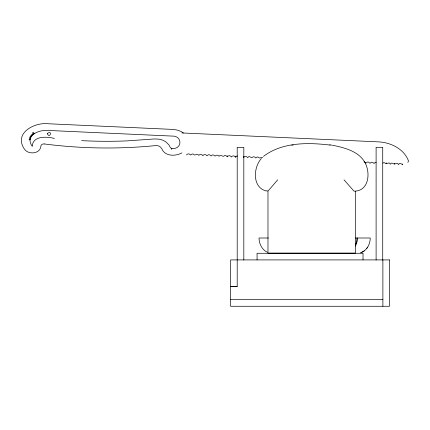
<?xml version="1.0" encoding="UTF-8"?>
<svg xmlns="http://www.w3.org/2000/svg" width="430" height="430" viewBox="0 0 430 430"><rect width="100%" height="100%" fill="white"/><g stroke="black" fill="none" stroke-linecap="round" stroke-linejoin="round"><path stroke-width="0.64" d="M356.986 238L356.631 241.386L355.675 244.6M357.518 238L357.169 241.386L355.535 246.089M171.763 148.474L171.721 149.275L171.721 148.474C182.422 149.774 182.728 135.52 172.054 136.073L48.402 130.457C39.883 129.382 24.392 135.213 32.132 146.173M32.212 146.157C32.997 135.412 47.268 136.6 54.454 138.439M243.724 156.531C243.052 158.799 244.579 155.956 245.68 156.412C246.6 156.165 247.347 157.719 247.761 157.606C249.26 154.736 251.394 158.912 252.437 157.224C253.506 156.407 255.06 156.859 255.732 157.971C256.135 158.116 257.022 156.638 257.909 156.966C260.558 159.31 259.838 156.971 262.692 157.315M386.393 163.008C386.635 165.432 384.28 161.116 382.877 163.147M394.546 163.378C394.933 165.706 391.499 160.971 390.332 164.244C389.467 160.879 385.619 165.281 386.215 163.002M402.48 164.631L402.598 163.938C403.077 165.851 399.658 161.422 398.486 164.615C397.621 161.25 393.772 165.652 394.364 163.373M407.86 162.47L408.5 160.89C404.05 149.038 391.149 142.647 379.093 141.9L181.885 132.945M360.404 252.797C366.693 250.986 370.235 244.224 370.252 238L355.384 238M186.518 154.988C187.378 153.488 189.668 153.488 190.511 155.01C191.022 154.924 192.317 153.402 193.398 154.166C194.742 156.617 197.434 152.602 198.848 155.386C199.821 153.951 202.105 154.16 202.826 155.73C203.53 154.569 205.234 154.166 206.276 155.128C206.98 156.961 207.706 154.322 208.996 154.746C210.318 154.44 210.802 157.133 211.673 155.37C212.866 154.155 214.57 155.692 215.15 156.128C216.091 154.762 218.23 154.859 219.047 156.305C220.703 153.66 223.025 157.901 224.584 155.585C226.191 154.515 227.024 157.982 227.975 156.111C229.099 155.251 230.759 155.805 231.356 157.025C232.06 155.864 233.769 155.461 234.807 156.423C235.516 158.256 236.242 155.617 237.532 156.042M366.484 248.744L367.424 247.476M261.381 158.487C253.243 167.474 252.066 187.421 266.256 191.006M277.694 179.831L267.981 191.135L267.981 253.087L355.443 253.087L355.443 191.135C369.773 189.979 370.569 170.92 364.194 161.255M263.456 156.38C282.01 142.169 308.031 142.341 330.202 145.109M364.285 250.857L361.754 252.324M181.906 152.897C176.278 155.94 167.867 156.558 163.239 151.333C161.863 149.022 160.729 145.963 157.563 145.695A7.326 7.326 0 0 0 155.504 145.609A492.097 492.097 0 0 1 44.22 143.942M376.121 162.336L374.723 162.776L374.025 163.502L372.751 162.309L371.327 162.244L369.95 163.319L368.677 162.126L367.252 162.062L365.876 163.131L365.247 162.346L363.893 161.782M291.766 145.109L293.222 145.109M355.443 191.135L353.987 191.135L344.016 179.831M268.379 238L259.021 238C259.07 243.783 262.021 249.932 267.524 252.324M230.577 286.396L237.199 286.396M230.577 286.584L237.199 286.584L237.199 147.329L243.821 147.329L243.821 260.053M230.577 299.645L382.888 299.645M29.106 139.766L30.138 139.798M44.215 143.964C42.79 143.738 40.904 144.561 40.888 146.184C40.27 153.988 28.31 155.015 24.424 149.119C13.319 132.918 34.889 121.959 48.536 123.77L172.919 129.419L177.203 130.053L181.154 131.521L183.39 132.994M29.165 139.169L30.191 139.282M171.844 148.484L170.441 147.775L168.877 144.802L165.572 141.642L162.669 140.121L159.396 139.18L154.526 138.944L127.103 140.879A482.186 482.186 0 0 1 81.652 140.637M29.321 138.428L30.331 138.6M29.546 137.697L30.535 137.933M266.584 190.726L267.713 191.006M29.847 136.987L30.809 137.283M30.218 136.299L31.153 136.654M30.659 135.638L31.557 136.047M31.164 135.004L32.024 135.466M31.734 134.407L32.546 134.918M32.368 133.848L33.121 134.402M32.368 132.736L33.755 133.923M33.169 132.225L34.427 133.488M363.957 160.809C357.464 151.494 345.978 148.183 335.47 145.861A98.631 98.626 -90 0 0 332.299 145.227M235.393 156.154L235.436 157.208M227.239 155.784L227.282 156.837M382.888 259.908L382.888 306.267M382.727 260.053L382.727 147.329L376.105 147.329L376.105 260.053M363.022 259.908L363.022 253.286L257.065 253.286L257.065 259.908M329.751 144.792A98.631 98.626 -90 0 1 331.664 145.109M47.316 133.477C49.52 139.578 53.196 129.484 47.316 133.477M389.51 259.908L230.577 259.908L230.577 306.267L389.51 306.267L389.51 259.908"/></g></svg>
